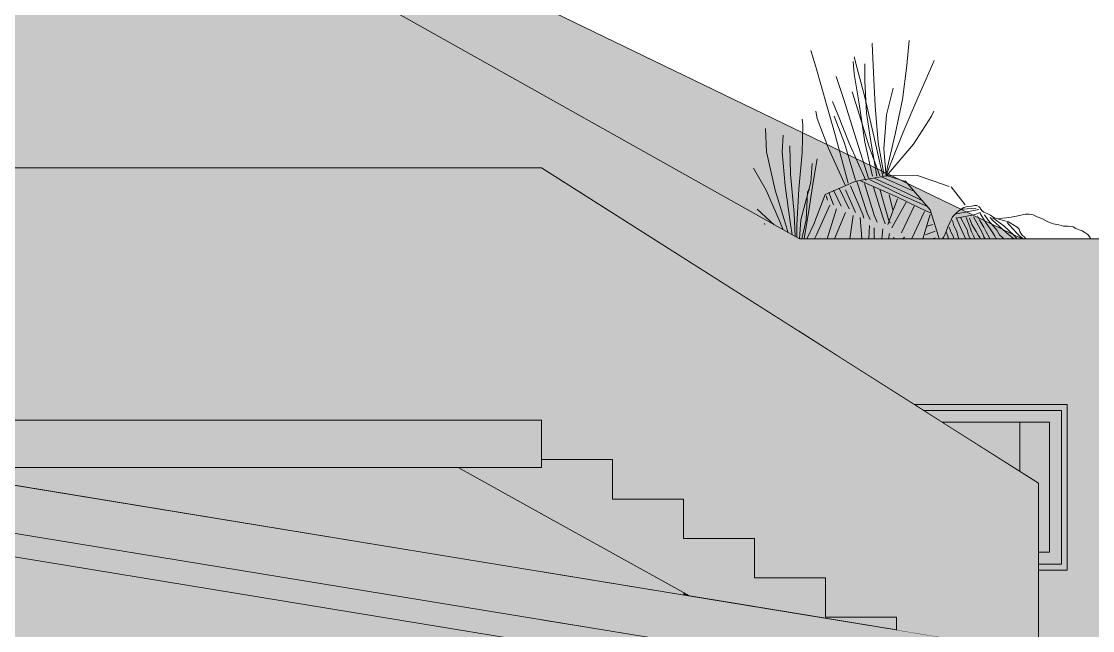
# Model space of a CAD drawing. Header units: centimetres. Extents: x -4381 to 5639, y -3920 to 4826.
# Drawn here: x 139.995 to 144.518, y 5.562 to 8.137 of the extents above; entities that cross this region are included whole.
import ezdxf
from ezdxf.xclip import XClip

# ---------------------------------------------------------------- set-up
doc = ezdxf.new("R2010")
doc.units = ezdxf.units.CM
doc.header["$MEASUREMENT"] = 0
doc.header["$XCLIPFRAME"] = 0
doc.set_wipeout_variables(frame=1)
doc.linetypes.add('Wipeout_Contour', pattern=[100, 0, -100])
for name, color, linetype, lineweight in [('01- MOBILIER_Pen_No__7', 7, 'Continuous', 5), ('0_Pen_No__1', 7, 'Continuous', 5), ('0_Pen_No__7', 7, 'Continuous', 5), ('Dalles_Pen_No__1', 7, 'Continuous', 5), ('Mur de clôture_Pen_No__7', 7, 'Continuous', 5), ('Structural - Bearing_Pen_No__1', 7, 'Continuous', 5), ('Structural - Bearing_Pen_No__18', 9, 'Continuous', 5), ('Structural - Bearing_Pen_No__7', 7, 'Continuous', 5), ('Structural - Combined_Pen_No__1', 7, 'Continuous', 5), ('Structural - Combined_Pen_No__141', 7, 'Continuous', 5)]:
    doc.layers.add(name, color=color, linetype=linetype, lineweight=lineweight)
for name, color, linetype in [('Dalles', 7, 'Continuous'), ('Drawing & Figure', 7, 'Continuous'), ('Mur de clôture', 7, 'Continuous'), ('Structural - Bearing', 7, 'Continuous'), ('Structural - Combined', 7, 'Continuous')]:
    doc.layers.add(name, color=color, linetype=linetype)
for name, color, linetype, lineweight, true_color in [('Dalles_Pen_No__102', 7, 'Continuous', 5, 0xcccccc), ('Dalles_Pen_No__178', 7, 'Continuous', 5, 0xbda888), ('Mur de clôture_Pen_No__178', 7, 'Continuous', 5, 0xbda888), ('Structural - Bearing_Pen_No__102', 7, 'Continuous', 5, 0xcccccc), ('Structural - Bearing_Pen_No__178', 7, 'Continuous', 5, 0xbda888), ('Structural - Combined_Pen_No__102', 7, 'Continuous', 5, 0xcccccc), ('Structural - Combined_Pen_No__160', 7, 'Continuous', 5, 0xdae3bb)]:
    doc.layers.add(name, color=color, linetype=linetype, lineweight=lineweight, true_color=true_color)

# ---------------------------------------------------------------- blocks, each defined once
blk = doc.blocks.new('Drawing_11_11', base_point=(474.0779, 10.6179))
at = {"layer": '0_Pen_No__7', "linetype": 'Continuous', "ltscale": 10}
for p, q in [((144.2674, 7.3198), (144.2511, 7.3217)), ((144.2838, 7.3112), (144.2674, 7.3198)), ((144.304, 7.3036), (144.2838, 7.3112)), ((144.33, 7.2902), (144.304, 7.3036)), ((144.3521, 7.2815), (144.33, 7.2902)), ((144.3761, 7.2778), (144.3521, 7.2815)), ((144.3954, 7.272), (144.3761, 7.2778)), ((144.4155, 7.2721), (144.3954, 7.272)), ((144.4357, 7.2683), (144.4155, 7.2721)), ((144.4482, 7.2616), (144.4357, 7.2683)), ((144.4617, 7.2558), (144.4482, 7.2616)), ((144.4742, 7.252), (144.4617, 7.2558)), ((144.4857, 7.2443), (144.4742, 7.252))]:
    blk.add_line(p, q, dxfattribs=at)
at = {"layer": 'Structural - Bearing_Pen_No__1', "linetype": 'Continuous', "ltscale": 10}
blk.add_line((143.4115, 6.5179), (143.4115, 5.8179), dxfattribs=at)
at = {"color": 254, "linetype": 'Wipeout_Contour', "lineweight": 0, "ltscale": 723.482514}
blk.add_wipeout([(143.2802, 6.9179), (143.2802, 6.826), (143.4505, 6.7179), (146.1115, 6.7179), (146.1115, 6.9179)], dxfattribs=at).dxf.layer = 'Dalles'
at = {"color": 254, "linetype": 'Wipeout_Contour', "lineweight": 0, "ltscale": 567.091491}
blk.add_wipeout([(139.1911, 9.5175), (143.2802, 7.2179), (144.2213, 7.2179), (139.1911, 9.6562)], dxfattribs=at).dxf.layer = 'Mur de clôture'
at = {"color": 254, "linetype": 'Wipeout_Contour', "lineweight": 0, "ltscale": 574.638278}
blk.add_wipeout([(143.6905, 5.6179), (143.3905, 5.6179), (143.3905, 5.6139), (143.6905, 5.5646)], dxfattribs=at).dxf.layer = 'Structural - Combined'
at = {"layer": 'Dalles_Pen_No__178', "linetype": 'Continuous', "ltscale": 10}
blk.add_hatch(color=256, dxfattribs=at).paths.add_polyline_path([(143.2802, 6.9179), (143.2802, 6.826), (143.4505, 6.7179), (146.1115, 6.7179), (146.1115, 6.9179)])
at = {"layer": 'Mur de clôture_Pen_No__178', "linetype": 'Continuous', "ltscale": 10}
blk.add_hatch(color=256, dxfattribs=at).paths.add_polyline_path([(139.1911, 9.5175), (143.2802, 7.2179), (144.2213, 7.2179), (139.1911, 9.6562)])
at = {"layer": 'Structural - Combined_Pen_No__102', "linetype": 'Continuous', "ltscale": 10}
blk.add_hatch(color=256, dxfattribs=at).paths.add_polyline_path([(143.6905, 5.6179), (143.3905, 5.6179), (143.3905, 5.6139), (143.6905, 5.5646)])
at = {"layer": '0_Pen_No__7', "linetype": 'Continuous', "ltscale": 10}
for p, q in [((143.7338, 7.9512), (143.7432, 8.0569)), ((143.3494, 7.9447), (143.3291, 8.0148)), ((143.5875, 8.0431), (143.5895, 8.0432)), ((143.5936, 7.9211), (143.5875, 8.0431)), ((143.5119, 7.9152), (143.5079, 7.9671)), ((143.5234, 7.9431), (143.5117, 7.9873)), ((143.8424, 7.9552), (143.8501, 7.9716)), ((143.3978, 7.7766), (143.3494, 7.9447)), ((143.5563, 7.8163), (143.5234, 7.9431)), ((143.5561, 7.8845), (143.556, 7.9585)), ((143.5996, 7.7789), (143.5936, 7.9211)), ((143.7158, 7.807), (143.7338, 7.9512)), ((143.7802, 7.8148), (143.8424, 7.9552)), ((143.4679, 7.8065), (143.436, 7.9045)), ((143.5323, 7.7884), (143.5119, 7.9152)), ((143.5641, 7.749), (143.5561, 7.8845)), ((143.5343, 7.7403), (143.5034, 7.8402)), ((143.6477, 7.7425), (143.6763, 7.855)), ((143.442, 7.744), (143.4198, 7.7987)), ((143.5124, 7.6624), (143.4679, 7.8065)), ((143.5566, 7.6269), (143.5323, 7.7884)), ((143.596, 7.6462), (143.5563, 7.8163)), ((143.6844, 7.6608), (143.7158, 7.807)), ((143.718, 7.6686), (143.7802, 7.8148)), ((143.3556, 7.7265), (143.3498, 7.7582)), ((143.4316, 7.6584), (143.3978, 7.7766)), ((143.4702, 7.622), (143.4276, 7.7363)), ((143.4903, 7.622), (143.442, 7.744)), ((143.574, 7.6106), (143.5343, 7.7403)), ((143.5826, 7.6289), (143.5641, 7.749)), ((143.6124, 7.6251), (143.5996, 7.7789)), ((143.6365, 7.5983), (143.6477, 7.7425)), ((143.7623, 7.6187), (143.838, 7.7371)), ((143.838, 7.7371), (143.8485, 7.7573)), ((143.402, 7.6045), (143.3556, 7.7265)), ((143.4868, 7.4538), (143.4316, 7.6584)), ((143.5723, 7.4742), (143.5124, 7.6624)), ((143.6328, 7.4829), (143.596, 7.6462)), ((143.6463, 7.4868), (143.718, 7.6686)), ((143.6463, 7.4964), (143.6844, 7.6608)), ((143.4743, 7.4423), (143.402, 7.6045)), ((143.5166, 7.4664), (143.4702, 7.622)), ((143.5608, 7.4645), (143.4903, 7.622)), ((143.5886, 7.4829), (143.5566, 7.6269)), ((143.6203, 7.4848), (143.574, 7.6106)), ((143.6069, 7.4829), (143.5826, 7.6289)), ((143.6367, 7.4926), (143.6124, 7.6251)), ((143.6482, 7.4849), (143.7623, 7.6187)), ((143.3388, 7.4583), (143.3559, 7.5564)), ((143.6463, 7.481), (143.6365, 7.5983)), ((143.3282, 7.4583), (143.3339, 7.5362)), ((143.6482, 7.4849), (143.5185, 7.4625)), ((143.5762, 7.4684), (143.7185, 7.4005)), ((143.5963, 7.4742), (143.7252, 7.4149)), ((143.6242, 7.481), (143.7444, 7.4284)), ((143.7789, 7.4851), (143.6482, 7.4849)), ((143.653, 7.4849), (143.729, 7.461)), ((143.9126, 7.4393), (143.7789, 7.4851)), ((143.3149, 7.416), (143.3225, 7.4276)), ((143.3208, 7.3382), (143.3388, 7.4583)), ((143.5185, 7.4625), (143.3889, 7.4056)), ((143.4244, 7.4239), (143.4563, 7.3557)), ((143.4503, 7.4297), (143.4909, 7.3443)), ((143.4744, 7.4259), (143.5169, 7.3299)), ((143.4965, 7.4423), (143.5486, 7.3204)), ((143.5224, 7.4606), (143.5668, 7.3262)), ((143.5387, 7.4626), (143.6945, 7.3946)), ((143.5551, 7.452), (143.5966, 7.3185)), ((143.5926, 7.4367), (143.6332, 7.3099)), ((143.6205, 7.4281), (143.6572, 7.3004)), ((143.7271, 7.4629), (143.833, 7.3411)), ((143.7444, 7.4284), (143.7608, 7.4207)), ((143.981, 7.3616), (143.9212, 7.4374)), ((143.3084, 7.2978), (143.3149, 7.416)), ((143.3889, 7.4056), (143.3411, 7.2796)), ((143.3927, 7.3998), (143.3985, 7.3816)), ((143.4042, 7.4143), (143.4245, 7.3624)), ((143.6945, 7.387), (143.6534, 7.2783)), ((143.6589, 7.4042), (143.6754, 7.3408)), ((143.6945, 7.3946), (143.8196, 7.3343)), ((143.7185, 7.4005), (143.8215, 7.3545)), ((143.7252, 7.4149), (143.7974, 7.3804)), ((143.7311, 7.3726), (143.6707, 7.2649)), ((143.7648, 7.3563), (143.7112, 7.2428)), ((143.8196, 7.3343), (143.835, 7.3286)), ((143.9455, 7.3288), (143.9273, 7.3105)), ((144.0377, 7.3415), (143.9368, 7.323)), ((143.9589, 7.3413), (143.9455, 7.3288)), ((143.9752, 7.351), (143.9589, 7.3413)), ((144.0271, 7.3472), (143.9695, 7.3433)), ((143.9896, 7.3548), (143.9752, 7.351)), ((144.0069, 7.3568), (143.9896, 7.3548)), ((144.0213, 7.3588), (144.0069, 7.3568)), ((144.0454, 7.329), (144.0176, 7.3193)), ((144.029, 7.3588), (144.0213, 7.3588)), ((144.0396, 7.353), (144.029, 7.3588)), ((144.0435, 7.3492), (144.0396, 7.353)), ((144.0454, 7.3453), (144.0435, 7.3492)), ((144.0531, 7.3348), (144.0454, 7.3453)), ((144.0589, 7.331), (144.0531, 7.3348)), ((144.0733, 7.3252), (144.0589, 7.331)), ((143.5486, 7.3204), (143.5525, 7.3059)), ((143.5668, 7.3262), (143.5794, 7.3002)), ((143.5966, 7.3185), (143.6092, 7.2888)), ((143.6332, 7.3099), (143.6428, 7.2821)), ((143.6572, 7.3004), (143.663, 7.2841)), ((143.9177, 7.2913), (143.9091, 7.273)), ((143.9273, 7.3105), (143.9177, 7.2913)), ((143.9273, 7.2951), (143.9331, 7.273)), ((144.0176, 7.3193), (143.9417, 7.3048)), ((143.9417, 7.3086), (143.9552, 7.2789)), ((143.9609, 7.3087), (143.9812, 7.2693)), ((143.9849, 7.3087), (143.9994, 7.2693)), ((143.9993, 7.3049), (144.009, 7.279)), ((144.0157, 7.3107), (144.0436, 7.2608)), ((144.033, 7.3155), (144.0416, 7.2954)), ((144.0416, 7.2954), (144.059, 7.2675)), ((144.0435, 7.3252), (144.0695, 7.2848)), ((144.0618, 7.3194), (144.0772, 7.2974)), ((144.0695, 7.2848), (144.0859, 7.2609)), ((144.0877, 7.3176), (144.0733, 7.3252)), ((144.0772, 7.2974), (144.0994, 7.2714)), ((144.0858, 7.3089), (144.0955, 7.2974)), ((144.1031, 7.307), (144.0877, 7.3176)), ((144.0955, 7.2974), (144.1397, 7.2571)), ((144.0974, 7.307), (144.1436, 7.2735)), ((144.1176, 7.3032), (144.1031, 7.307)), ((144.1377, 7.3052), (144.1176, 7.3032)), ((144.1214, 7.3013), (144.1637, 7.2898)), ((144.155, 7.3071), (144.1377, 7.3052)), ((144.1752, 7.3091), (144.155, 7.3071)), ((144.158, 7.2869), (144.1657, 7.2773)), ((144.1637, 7.2898), (144.182, 7.2793)), ((144.1973, 7.3139), (144.1752, 7.3091)), ((144.2156, 7.3178), (144.1973, 7.3139)), ((144.2357, 7.3217), (144.2156, 7.3178)), ((144.2511, 7.3217), (144.2357, 7.3217)), ((143.8437, 7.2786), (143.8197, 7.2709)), ((143.9091, 7.273), (143.9014, 7.2528)), ((143.9129, 7.2672), (143.9216, 7.2452)), ((143.9331, 7.273), (143.9456, 7.249)), ((143.9552, 7.2789), (143.9658, 7.2529)), ((143.9812, 7.2693), (143.9898, 7.253)), ((143.9898, 7.253), (143.9918, 7.2414)), ((143.9994, 7.2693), (144.0071, 7.2472)), ((144.009, 7.279), (144.0273, 7.2492)), ((144.0436, 7.2608), (144.0533, 7.2416)), ((144.059, 7.2675), (144.0696, 7.2474)), ((144.0859, 7.2609), (144.0975, 7.2436)), ((144.0994, 7.2714), (144.1138, 7.2551)), ((144.1657, 7.2773), (144.184, 7.2572)), ((144.182, 7.2793), (144.1993, 7.2678)), ((144.184, 7.2572), (144.1974, 7.2438)), ((144.1993, 7.2678), (144.208, 7.2592)), ((144.208, 7.2592), (144.2118, 7.2496))]:
    blk.add_line(p, q, dxfattribs=at)
at = {"color": 254, "linetype": 'Wipeout_Contour', "lineweight": 0, "ltscale": 579.476118}
blk.add_wipeout([(143.2802, 6.9179), (146.1115, 6.9179), (146.1115, 7.2179), (143.2802, 7.2179)], dxfattribs=at).dxf.layer = 'Structural - Bearing'
at = {"color": 254, "linetype": 'Wipeout_Contour', "lineweight": 0, "ltscale": 1303.629917}
blk.add_wipeout([(146.1115, 6.7179), (143.4505, 6.7179), (143.7655, 6.5179), (144.4115, 6.5179), (144.4115, 5.8179), (144.2905, 5.8179), (144.2905, 5.4661), (145.2948, 5.3012), (146.1115, 5.1671)], dxfattribs=at).dxf.layer = 'Structural - Bearing'
at = {"color": 254, "linetype": 'Wipeout_Contour', "lineweight": 0, "ltscale": 716.414314}
blk.add_wipeout([(143.0905, 5.7845), (143.0905, 5.6631), (143.3905, 5.6139), (143.3905, 5.6179), (143.3905, 5.7845)], dxfattribs=at).dxf.layer = 'Structural - Combined'
at = {"layer": 'Structural - Bearing_Pen_No__178', "linetype": 'Continuous', "ltscale": 10}
for points in [[(143.2802, 6.9179), (146.1115, 6.9179), (146.1115, 7.2179), (143.2802, 7.2179)], [(146.1115, 6.7179), (143.4505, 6.7179), (143.7655, 6.5179), (144.4115, 6.5179), (144.4115, 5.8179), (144.2905, 5.8179), (144.2905, 5.4661), (145.2948, 5.3012), (146.1115, 5.1671)]]:
    blk.add_hatch(color=256, dxfattribs=at).paths.add_polyline_path(points)
at = {"layer": 'Structural - Combined_Pen_No__102', "linetype": 'Continuous', "ltscale": 10}
blk.add_hatch(color=256, dxfattribs=at).paths.add_polyline_path([(143.0905, 5.7845), (143.0905, 5.6631), (143.3905, 5.6139), (143.3905, 5.6179), (143.3905, 5.7845)])
at = {"layer": '0_Pen_No__7', "linetype": 'Continuous', "ltscale": 10}
for p, q in [((143.4082, 7.3604), (143.3508, 7.2316)), ((143.4371, 7.3442), (143.3982, 7.2179)), ((143.4746, 7.3298), (143.4284, 7.2179)), ((143.809, 7.3343), (143.7554, 7.2189)), ((143.833, 7.3411), (143.8698, 7.223)), ((143.5073, 7.3164), (143.4933, 7.2179)), ((143.5371, 7.3078), (143.5446, 7.2179)), ((143.8331, 7.3209), (143.8011, 7.2179)), ((143.3411, 7.2796), (143.3116, 7.2179)), ((143.5765, 7.2743), (143.5732, 7.2179)), ((143.5967, 7.2647), (143.5954, 7.2179)), ((143.6333, 7.26), (143.6281, 7.2179)), ((143.6612, 7.2408), (143.657, 7.2179)), ((143.8534, 7.2508), (143.813, 7.2344)), ((143.8957, 7.2384), (143.889, 7.2249)), ((143.9014, 7.2528), (143.8957, 7.2384)), ((143.9014, 7.2451), (143.9092, 7.2249)), ((143.9216, 7.2452), (143.9293, 7.2288)), ((143.9456, 7.249), (143.9495, 7.2308)), ((143.9658, 7.2529), (143.9755, 7.2328)), ((143.9918, 7.2414), (143.9976, 7.227)), ((144.0071, 7.2472), (144.0158, 7.2309)), ((144.0273, 7.2492), (144.035, 7.2329)), ((144.0533, 7.2416), (144.0591, 7.2272)), ((144.0696, 7.2474), (144.0812, 7.2253)), ((144.0975, 7.2436), (144.1052, 7.2292)), ((144.1138, 7.2551), (144.1254, 7.235)), ((144.1397, 7.2571), (144.1638, 7.237)), ((144.1436, 7.2735), (144.1859, 7.2332)), ((144.1974, 7.2438), (144.2119, 7.2275)), ((144.2118, 7.2496), (144.2196, 7.2352)), ((144.4983, 7.2357), (144.4857, 7.2443)), ((143.3508, 7.2316), (143.3435, 7.2179)), ((143.6795, 7.2245), (143.6784, 7.2179)), ((143.7237, 7.2246), (143.717, 7.2179)), ((143.8534, 7.2229), (143.8405, 7.2179)), ((143.8698, 7.223), (143.8711, 7.2179)), ((143.889, 7.2249), (143.8852, 7.2179)), ((143.9092, 7.2249), (143.9092, 7.2192)), ((143.9092, 7.2192), (143.9095, 7.2179)), ((143.9293, 7.2288), (143.9313, 7.2231)), ((143.9313, 7.2231), (143.9321, 7.2179)), ((143.9495, 7.2308), (143.9541, 7.2179)), ((143.9755, 7.2328), (143.9812, 7.2193)), ((143.9812, 7.2193), (143.9818, 7.2179)), ((143.9976, 7.227), (143.9995, 7.2213)), ((143.9995, 7.2213), (144.0014, 7.2194)), ((144.0014, 7.2194), (144.002, 7.2179)), ((144.0158, 7.2309), (144.0213, 7.2179)), ((144.035, 7.2329), (144.0418, 7.2233)), ((144.0418, 7.2233), (144.0442, 7.2179)), ((144.0591, 7.2272), (144.0647, 7.2179)), ((144.0812, 7.2253), (144.0851, 7.2179)), ((144.1052, 7.2292), (144.11, 7.2215)), ((144.11, 7.2215), (144.1121, 7.2179)), ((144.1254, 7.235), (144.1398, 7.2216)), ((144.1398, 7.2216), (144.1428, 7.2179)), ((144.1638, 7.237), (144.1773, 7.2255)), ((144.1773, 7.2255), (144.1863, 7.2179)), ((144.1859, 7.2332), (144.1956, 7.2217)), ((144.1956, 7.2217), (144.199, 7.2179)), ((144.2119, 7.2275), (144.2234, 7.2198)), ((144.2196, 7.2352), (144.2321, 7.2237)), ((144.2234, 7.2198), (144.225, 7.2179)), ((144.2321, 7.2237), (144.2365, 7.2179)), ((144.506, 7.2261), (144.4983, 7.2357)), ((144.5111, 7.2179), (144.506, 7.2261))]:
    blk.add_line(p, q, dxfattribs=at)
at = {"layer": 'Dalles_Pen_No__1', "linetype": 'Continuous', "ltscale": 10}
blk.add_line((143.3905, 5.7845), (143.3905, 5.6179), dxfattribs=at)
at = {"layer": 'Structural - Bearing_Pen_No__1', "linetype": 'Continuous', "ltscale": 10}
for p, q in [((143.4365, 6.4929), (143.4365, 6.4429)), ((143.4365, 6.4429), (143.4365, 5.8929)), ((143.4865, 5.8929), (143.4865, 6.4429)), ((143.4365, 5.8929), (143.4365, 5.8429))]:
    blk.add_line(p, q, dxfattribs=at)
at = {"layer": 'Structural - Combined_Pen_No__1', "linetype": 'Continuous', "ltscale": 10}
for p, q in [((143.3905, 5.7845), (143.3905, 5.7845)), ((143.6905, 5.6179), (143.3905, 5.6179)), ((143.6905, 5.6179), (143.6905, 5.6179))]:
    blk.add_line(p, q, dxfattribs=at)
at = {"color": 254, "linetype": 'Wipeout_Contour', "lineweight": 0, "ltscale": 707.923322}
blk.add_wipeout([(139.1905, 9.5179), (139.1905, 7.5179), (142.1905, 7.5179), (143.2802, 6.826), (143.2802, 7.2179)], dxfattribs=at).dxf.layer = 'Structural - Bearing'
at = {"color": 254, "linetype": 'Wipeout_Contour', "lineweight": 0, "ltscale": 578.127103}
blk.add_wipeout([(144.3865, 6.4679), (144.3865, 5.8679), (144.4115, 5.8679), (144.4115, 6.4679)], dxfattribs=at).dxf.layer = 'Structural - Bearing'
at = {"color": 254, "linetype": 'Wipeout_Contour', "lineweight": 0, "ltscale": 858.28338}
blk.add_wipeout([(142.7905, 5.7224), (142.8161, 5.7082), (143.0905, 5.6631), (143.0905, 5.7845), (143.0905, 5.9512), (142.7905, 5.9512)], dxfattribs=at).dxf.layer = 'Structural - Combined'
at = {"layer": 'Structural - Bearing_Pen_No__178', "linetype": 'Continuous', "ltscale": 10}
blk.add_hatch(color=256, dxfattribs=at).paths.add_polyline_path([(139.1905, 9.5179), (139.1905, 7.5179), (142.1905, 7.5179), (143.2802, 6.826), (143.2802, 7.2179)])
at = {"layer": 'Structural - Bearing_Pen_No__18', "linetype": 'Continuous', "ltscale": 10}
blk.add_hatch(color=256, dxfattribs=at).paths.add_polyline_path([(144.3865, 6.4679), (144.3865, 5.8679), (144.4115, 5.8679), (144.4115, 6.4679)])
at = {"layer": 'Structural - Combined_Pen_No__102', "linetype": 'Continuous', "ltscale": 10}
blk.add_hatch(color=256, dxfattribs=at).paths.add_polyline_path([(142.7905, 5.7224), (142.8161, 5.7082), (143.0905, 5.6631), (143.0905, 5.7845), (143.0905, 5.9512), (142.7905, 5.9512)])
at = {"layer": '0_Pen_No__7', "linetype": 'Continuous', "ltscale": 10}
for p, q in [((143.2941, 7.7004), (143.2922, 7.7245)), ((143.2924, 7.5822), (143.2941, 7.7004)), ((143.1416, 7.5858), (143.1375, 7.6838)), ((143.2079, 7.5859), (143.2116, 7.6561)), ((143.2426, 7.4918), (143.2395, 7.6119)), ((143.1784, 7.4234), (143.1416, 7.5858)), ((143.2206, 7.4418), (143.2079, 7.5859)), ((143.2783, 7.4275), (143.2924, 7.5822)), ((143.1399, 7.4234), (143.0859, 7.5174)), ((143.2583, 7.3256), (143.2426, 7.4918)), ((143.1969, 7.2937), (143.1399, 7.4234)), ((143.2161, 7.2995), (143.1784, 7.4234)), ((143.2431, 7.2794), (143.2206, 7.4418)), ((143.269, 7.2775), (143.2783, 7.4275)), ((143.2863, 7.2977), (143.3282, 7.4583)), ((143.1739, 7.2776), (143.1026, 7.3435)), ((143.3008, 7.2179), (143.3208, 7.3382)), ((143.1345, 7.2792), (143.1325, 7.283)), ((143.212, 7.2562), (143.1969, 7.2937)), ((143.2335, 7.2441), (143.2161, 7.2995)), ((143.2625, 7.2278), (143.2583, 7.3256)), ((143.2806, 7.2179), (143.2863, 7.2977)), ((143.2903, 7.2179), (143.3084, 7.2978)), ((143.2494, 7.2352), (143.2431, 7.2794)), ((143.2691, 7.2241), (143.269, 7.2775))]:
    blk.add_line(p, q, dxfattribs=at)
at = {"layer": 'Dalles_Pen_No__1', "linetype": 'Continuous', "ltscale": 10}
blk.add_line((143.0905, 5.9512), (143.0905, 5.7845), dxfattribs=at)
at = {"layer": 'Mur de clôture_Pen_No__7', "linetype": 'Continuous', "ltscale": 10}
blk.add_line((139.1911, 9.6562), (144.2213, 7.2179), dxfattribs=at)
at = {"layer": 'Structural - Bearing_Pen_No__1', "linetype": 'Continuous', "ltscale": 10}
blk.add_line((143.2802, 7.2179), (146.1115, 7.2179), dxfattribs=at)
at = {"layer": 'Structural - Bearing_Pen_No__7', "linetype": 'Continuous', "ltscale": 10}
blk.add_line((139.1905, 9.5179), (143.2802, 7.2179), dxfattribs=at)
at = {"color": 254, "linetype": 'Wipeout_Contour', "lineweight": 0, "ltscale": 865.063704}
blk.add_wipeout([(144.4115, 6.5179), (143.7655, 6.5179), (143.8048, 6.4929), (144.3865, 6.4929), (144.3865, 6.4679), (144.4115, 6.4679)], dxfattribs=at).dxf.layer = 'Structural - Bearing'
at = {"color": 254, "linetype": 'Wipeout_Contour', "lineweight": 0, "ltscale": 577.97705}
blk.add_wipeout([(144.3365, 5.8929), (144.3865, 5.8929), (144.3865, 6.4429), (144.3365, 6.4429)], dxfattribs=at).dxf.layer = 'Structural - Bearing'
at = {"color": 254, "linetype": 'Wipeout_Contour', "lineweight": 0, "ltscale": 866.303314}
blk.add_wipeout([(144.2905, 5.8179), (144.4115, 5.8179), (144.4115, 5.8679), (144.3865, 5.8679), (144.3865, 5.8429), (144.2905, 5.8429)], dxfattribs=at).dxf.layer = 'Structural - Bearing'
at = {"color": 254, "linetype": 'Wipeout_Contour', "lineweight": 0, "ltscale": 713.499169}
blk.add_wipeout([(142.7905, 5.7224), (142.7905, 5.9512), (142.7905, 6.1179), (142.4905, 6.1179), (142.4905, 5.8891)], dxfattribs=at).dxf.layer = 'Structural - Combined'
at = {"layer": 'Structural - Bearing_Pen_No__18', "linetype": 'Continuous', "ltscale": 10}
for points in [[(144.4115, 6.5179), (143.7655, 6.5179), (143.8048, 6.4929), (144.3865, 6.4929), (144.3865, 6.4679), (144.4115, 6.4679)], [(144.3365, 5.8929), (144.3865, 5.8929), (144.3865, 6.4429), (144.3365, 6.4429)], [(144.2905, 5.8179), (144.4115, 5.8179), (144.4115, 5.8679), (144.3865, 5.8679), (144.3865, 5.8429), (144.2905, 5.8429)]]:
    blk.add_hatch(color=256, dxfattribs=at).paths.add_polyline_path(points)
at = {"layer": 'Structural - Combined_Pen_No__102', "linetype": 'Continuous', "ltscale": 10}
blk.add_hatch(color=256, dxfattribs=at).paths.add_polyline_path([(142.7905, 5.7224), (142.7905, 5.9512), (142.7905, 6.1179), (142.4905, 6.1179), (142.4905, 5.8891)])
at = {"layer": 'Dalles_Pen_No__1', "linetype": 'Continuous', "ltscale": 10}
blk.add_line((142.7905, 6.1179), (142.7905, 5.9512), dxfattribs=at)
at = {"layer": 'Structural - Bearing_Pen_No__1', "linetype": 'Continuous', "ltscale": 10}
for p, q in [((144.4115, 6.5179), (143.4115, 6.5179)), ((144.4115, 5.8179), (144.4115, 6.5179)), ((143.4115, 5.8179), (144.4115, 5.8179))]:
    blk.add_line(p, q, dxfattribs=at)
at = {"layer": 'Structural - Combined_Pen_No__1', "linetype": 'Continuous', "ltscale": 10}
blk.add_line((142.7905, 6.1179), (142.7905, 6.1179), dxfattribs=at)
at = {"color": 254, "linetype": 'Wipeout_Contour', "lineweight": 0, "ltscale": 720.954747}
blk.add_wipeout([(143.8048, 6.4929), (143.8836, 6.4429), (144.3365, 6.4429), (144.3865, 6.4429), (144.3865, 6.4929)], dxfattribs=at).dxf.layer = 'Structural - Bearing'
at = {"color": 254, "linetype": 'Wipeout_Contour', "lineweight": 0, "ltscale": 722.332976}
blk.add_wipeout([(144.2905, 5.8929), (144.2905, 5.8429), (144.3865, 5.8429), (144.3865, 5.8929), (144.3365, 5.8929)], dxfattribs=at).dxf.layer = 'Structural - Bearing'
at = {"color": 254, "linetype": 'Wipeout_Contour', "lineweight": 0, "ltscale": 712.036473}
blk.add_wipeout([(142.4905, 5.8891), (142.4905, 6.1179), (142.4905, 6.2845), (142.1905, 6.2845), (142.1905, 6.0557)], dxfattribs=at).dxf.layer = 'Structural - Combined'
at = {"layer": 'Structural - Bearing_Pen_No__18', "linetype": 'Continuous', "ltscale": 10}
for points in [[(143.8048, 6.4929), (143.8836, 6.4429), (144.3365, 6.4429), (144.3865, 6.4429), (144.3865, 6.4929)], [(144.2905, 5.8929), (144.2905, 5.8429), (144.3865, 5.8429), (144.3865, 5.8929), (144.3365, 5.8929)]]:
    blk.add_hatch(color=256, dxfattribs=at).paths.add_polyline_path(points)
at = {"layer": 'Structural - Combined_Pen_No__102', "linetype": 'Continuous', "ltscale": 10}
blk.add_hatch(color=256, dxfattribs=at).paths.add_polyline_path([(142.4905, 5.8891), (142.4905, 6.1179), (142.4905, 6.2845), (142.1905, 6.2845), (142.1905, 6.0557)])
at = {"layer": 'Dalles_Pen_No__1', "linetype": 'Continuous', "ltscale": 10}
blk.add_line((142.4905, 6.2845), (142.4905, 6.1179), dxfattribs=at)
at = {"layer": 'Structural - Bearing_Pen_No__1', "linetype": 'Continuous', "ltscale": 10}
for p, q in [((144.3865, 6.4929), (143.4365, 6.4929)), ((144.3865, 6.4429), (144.3865, 6.4929)), ((144.3865, 5.8929), (144.3865, 6.4429)), ((144.3865, 5.8429), (144.3865, 5.8929)), ((143.4365, 5.8429), (144.3865, 5.8429))]:
    blk.add_line(p, q, dxfattribs=at)
at = {"layer": 'Structural - Combined_Pen_No__1', "linetype": 'Continuous', "ltscale": 10}
for p, q in [((142.4905, 6.2845), (142.4905, 6.2845)), ((142.7905, 6.1179), (142.4905, 6.1179))]:
    blk.add_line(p, q, dxfattribs=at)
at = {"color": 254, "linetype": 'Wipeout_Contour', "lineweight": 0, "ltscale": 845.890763}
blk.add_wipeout([(142.1905, 6.4512), (139.1905, 6.4512), (139.1905, 6.3034), (140.8281, 6.0345), (141.9448, 5.8512), (142.1905, 5.8109)], dxfattribs=at).dxf.layer = 'Dalles'
at = {"color": 254, "linetype": 'Wipeout_Contour', "lineweight": 0, "ltscale": 720.508246}
blk.add_wipeout([(144.3365, 6.4429), (143.8836, 6.4429), (144.2905, 6.1845), (144.2905, 5.8929), (144.3365, 5.8929)], dxfattribs=at).dxf.layer = 'Structural - Bearing'
at = {"layer": 'Dalles_Pen_No__102', "linetype": 'Continuous', "ltscale": 10}
blk.add_hatch(color=256, dxfattribs=at).paths.add_polyline_path([(142.1905, 6.4512), (139.1905, 6.4512), (139.1905, 6.3034), (140.8281, 6.0345), (141.9448, 5.8512), (142.1905, 5.8109)])
at = {"layer": 'Structural - Bearing_Pen_No__102', "linetype": 'Continuous', "ltscale": 10}
blk.add_hatch(color=256, dxfattribs=at).paths.add_polyline_path([(144.3365, 6.4429), (143.8836, 6.4429), (144.2905, 6.1845), (144.2905, 5.8929), (144.3365, 5.8929)])
at = {"layer": '01- MOBILIER_Pen_No__7', "linetype": 'Continuous', "ltscale": 10}
blk.add_line((144.2115, 6.4429), (144.2115, 5.8929), dxfattribs=at)
at = {"layer": 'Dalles_Pen_No__1', "linetype": 'Continuous', "ltscale": 10}
blk.add_line((142.1905, 6.4512), (142.1905, 6.2845), dxfattribs=at)
at = {"layer": 'Structural - Bearing_Pen_No__1', "linetype": 'Continuous', "ltscale": 10}
for p, q in [((143.4865, 6.4429), (144.3365, 6.4429)), ((144.3365, 6.4429), (144.3365, 5.8929)), ((144.3365, 5.8929), (143.4865, 5.8929))]:
    blk.add_line(p, q, dxfattribs=at)
at = {"layer": 'Structural - Combined_Pen_No__1', "linetype": 'Continuous', "ltscale": 10}
for q in [(139.5085, 6.2512), (142.1905, 6.2845)]:
    blk.add_line((142.1905, 6.2512), q, dxfattribs=at)
at = {"color": 254, "linetype": 'Wipeout_Contour', "lineweight": 0, "ltscale": 985.854108}
blk.add_wipeout([(139.1905, 3.6179), (142.1905, 3.6179), (142.1905, 5.6082), (141.9448, 5.6485), (140.8281, 5.8319), (139.7115, 6.0152), (139.1905, 6.1007)], dxfattribs=at).dxf.layer = 'Dalles'
at = {"layer": 'Dalles_Pen_No__102', "linetype": 'Continuous', "ltscale": 10}
blk.add_hatch(color=256, dxfattribs=at).paths.add_polyline_path([(139.1905, 3.6179), (142.1905, 3.6179), (142.1905, 5.6082), (141.9448, 5.6485), (140.8281, 5.8319), (139.7115, 6.0152), (139.1905, 6.1007)])
at = {"color": 254, "linetype": 'Wipeout_Contour', "lineweight": 0, "ltscale": 569.832934}
blk.add_wipeout([(142.4905, 5.8891), (142.1905, 6.0557), (142.1905, 5.8109), (142.4905, 5.7616)], dxfattribs=at).dxf.layer = 'Dalles'
at = {"color": 254, "linetype": 'Wipeout_Contour', "lineweight": 0, "ltscale": 569.666657}
blk.add_wipeout([(142.1905, 3.4512), (142.4905, 3.4512), (142.4905, 5.5589), (142.1905, 5.6082)], dxfattribs=at).dxf.layer = 'Dalles'
at = {"layer": 'Dalles_Pen_No__102', "linetype": 'Continuous', "ltscale": 10}
for points in [[(142.4905, 5.8891), (142.1905, 6.0557), (142.1905, 5.8109), (142.4905, 5.7616)], [(142.1905, 3.4512), (142.4905, 3.4512), (142.4905, 5.5589), (142.1905, 5.6082)]]:
    blk.add_hatch(color=256, dxfattribs=at).paths.add_polyline_path(points)
at = {"layer": 'Structural - Combined_Pen_No__1', "linetype": 'Continuous', "ltscale": 10}
blk.add_line((142.1905, 6.0557), (141.8386, 6.2512), dxfattribs=at)
at = {"color": 254, "linetype": 'Wipeout_Contour', "lineweight": 0, "ltscale": 571.004188}
blk.add_wipeout([(142.4905, 5.7616), (142.7905, 5.7124), (142.7905, 5.7224), (142.4905, 5.8891)], dxfattribs=at).dxf.layer = 'Dalles'
at = {"layer": 'Dalles_Pen_No__102', "linetype": 'Continuous', "ltscale": 10}
blk.add_hatch(color=256, dxfattribs=at).paths.add_polyline_path([(142.4905, 5.7616), (142.7905, 5.7124), (142.7905, 5.7224), (142.4905, 5.8891)])
at = {"layer": 'Structural - Combined_Pen_No__1', "linetype": 'Continuous', "ltscale": 10}
blk.add_line((142.4905, 5.8891), (142.1905, 6.0557), dxfattribs=at)
at = {"color": 254, "linetype": 'Wipeout_Contour', "lineweight": 0, "ltscale": 429.233119}
blk.add_wipeout([(142.7905, 5.7124), (142.8161, 5.7082), (142.7905, 5.7224)], dxfattribs=at).dxf.layer = 'Dalles'
at = {"layer": 'Dalles_Pen_No__102', "linetype": 'Continuous', "ltscale": 10}
blk.add_hatch(color=256, dxfattribs=at).paths.add_polyline_path([(142.7905, 5.7124), (142.8161, 5.7082), (142.7905, 5.7224)])
at = {"layer": 'Structural - Combined_Pen_No__160', "linetype": 'Continuous', "lineweight": 0, "ltscale": 10, "true_color": 0x6d715d}
blk.add_hatch(color=251, dxfattribs=at).paths.add_polyline_path([(146.4115, 5.1179), (145.2948, 5.3012), (144.1781, 5.4845), (143.0615, 5.6679), (141.9448, 5.8512), (140.8281, 6.0345), (139.7115, 6.2179), (138.5948, 6.4012), (137.4781, 6.5845), (136.3615, 6.7679), (135.2448, 6.9512), (134.1281, 7.1345), (133.0115, 7.3179), (133.0115, 7.0179), (133.2486, 7.0179), (133.6043, 7.0179), (133.8138, 6.9835), (134.1281, 6.9319), (134.5748, 6.8585), (135.2448, 6.7485), (135.6915, 6.6752), (136.3615, 6.5652), (136.8081, 6.4919), (137.4781, 6.3819), (137.9248, 6.3085), (138.5948, 6.1985), (139.0415, 6.1252), (139.7115, 6.0152), (140.1581, 5.9419), (140.8281, 5.8319), (141.2748, 5.7585), (141.9448, 5.6485), (142.3915, 5.5752), (143.0615, 5.4652), (143.5081, 5.3919), (144.1781, 5.2819), (144.6248, 5.2085), (145.2948, 5.0985), (145.7415, 5.0252), (146.4115, 4.9152)])
at = {"layer": 'Structural - Combined_Pen_No__1', "linetype": 'Continuous', "ltscale": 10}
for p, q in [((142.7905, 5.7224), (142.4905, 5.8891)), ((142.8161, 5.7082), (142.7905, 5.7224))]:
    blk.add_line(p, q, dxfattribs=at)
at = {"layer": 'Structural - Combined_Pen_No__141', "linetype": 'Continuous', "ltscale": 10, "flags": 128}
for points in [[(133.0115, 7.3179), (134.1281, 7.1345), (135.2448, 6.9512), (136.3615, 6.7679), (137.4781, 6.5845), (138.5948, 6.4012), (139.7115, 6.2179), (140.8281, 6.0345), (141.9448, 5.8512), (143.0615, 5.6679), (144.1781, 5.4845), (145.2948, 5.3012), (146.4115, 5.1179)], [(146.4115, 4.9152), (145.7415, 5.0252), (145.2948, 5.0985), (144.6248, 5.2085), (144.1781, 5.2819), (143.5081, 5.3919), (143.0615, 5.4652), (142.3915, 5.5752), (141.9448, 5.6485), (141.2748, 5.7585), (140.8281, 5.8319), (140.1581, 5.9419), (139.7115, 6.0152), (139.0415, 6.1252), (138.5948, 6.1985), (137.9248, 6.3085), (137.4781, 6.3819), (136.8081, 6.4919)]]:
    blk.add_lwpolyline(points, dxfattribs=at)
at = {"color": 254, "linetype": 'Wipeout_Contour', "lineweight": 0, "ltscale": 7674.14126}
blk.add_wipeout([(130.6905, 10.1845), (128.2905, 10.1845), (128.2905, 9.2845), (130.6905, 9.2845), (130.6905, 9.1179), (130.9905, 9.1179), (130.9905, 8.9512), (131.2905, 8.9512), (131.2905, 8.7845), (131.5905, 8.7845), (131.5905, 8.6179), (131.8905, 8.6179), (131.8905, 8.4512), (132.1905, 8.4512), (132.1905, 8.2845), (132.4905, 8.2845), (132.4905, 8.1179), (132.7905, 8.1179), (132.7905, 7.9512), (133.0905, 7.9512), (133.0905, 7.7845), (133.3905, 7.7845), (133.3905, 7.6179), (137.3905, 7.6179), (137.3905, 7.4512), (137.6905, 7.4512), (137.6905, 7.2845), (137.9905, 7.2845), (137.9905, 7.1179), (138.2905, 7.1179), (138.2905, 6.9512), (138.5905, 6.9512), (138.5905, 6.7845), (138.8905, 6.7845), (138.8905, 6.6179), (139.1905, 6.6179), (139.1905, 6.4512), (142.1905, 6.4512), (142.1905, 6.2845), (142.4905, 6.2845), (142.4905, 6.1179), (142.7905, 6.1179), (142.7905, 5.9512), (143.0905, 5.9512), (143.0905, 5.7845), (143.3905, 5.7845), (143.3905, 5.6179), (143.6905, 5.6179), (143.6905, 5.5646), (144.1781, 5.4845), (144.2905, 5.4661), (144.2905, 6.1845), (142.1905, 7.5179), (139.1905, 7.5179), (137.3905, 8.6845), (133.3905, 8.6845)], dxfattribs=at).dxf.layer = 'Structural - Bearing'
at = {"linetype": 'Continuous', "lineweight": 0, "ltscale": 10, "true_color": 0x000000}
blk.add_hatch(color=18, dxfattribs=at).paths.add_polyline_path([(133.0115, 7.3179), (132.9629, 7.0218), (146.3629, 4.8218), (146.4115, 5.1179)])
at = {"layer": '0_Pen_No__1', "linetype": 'Continuous', "lineweight": 0, "ltscale": 10, "true_color": 0x000000}
blk.add_hatch(color=18, dxfattribs=at).paths.add_polyline_path([(101.4427, 0.9963), (149.8555, 0.9963), (149.8555, 5.1762), (146.4115, 5.1179), (146.4115, 4.2179), (146.1115, 3.9235), (146.1115, 4.8631), (138.3905, 6.1331), (133.0115, 7.0179), (117.6905, 7.0179), (117.6905, 10.5562), (117.6905, 10.8179), (117.5395, 11.0562), (117.3595, 11.1444), (116.235, 11.5562), (114.9093, 12.5562), (113.4194, 15.5562), (111.0508, 16.556), (109.6564, 17.0562), (108.5925, 17.0562), (108.5925, 14.0224), (108.2869, 13.7168), (108.2869, 16.8237), (107.6684, 17.0562), (104.3152, 17.8175), (101.4427, 17.9076)])
at = {"layer": '0_Pen_No__1', "linetype": 'Continuous', "lineweight": 0, "ltscale": 10, "true_color": 0xffffff}
blk.add_hatch(color=7, dxfattribs=at).paths.add_polyline_path([(128.2905, 9.2845), (128.2905, 7.3179), (133.0115, 7.3179), (143.6905, 5.5646), (143.6905, 5.6179), (143.3905, 5.6179), (143.3905, 5.7845), (143.0905, 5.7845), (143.0905, 5.9512), (142.7905, 5.9512), (142.7905, 6.1179), (142.4905, 6.1179), (142.4905, 6.2845), (142.1905, 6.2845), (142.1905, 6.4512), (139.1905, 6.4512), (139.1905, 6.6179), (138.8905, 6.6179), (138.8905, 6.7845), (138.5905, 6.7845), (138.5905, 6.9512), (138.2905, 6.9512), (138.2905, 7.1179), (137.9905, 7.1179), (137.9905, 7.2845), (137.6905, 7.2845), (137.6905, 7.4512), (137.3905, 7.4512), (137.3905, 7.6179), (133.3905, 7.6179), (133.3905, 7.7845), (133.0905, 7.7845), (133.0905, 7.9512), (132.7905, 7.9512), (132.7905, 8.1179), (132.4905, 8.1179), (132.4905, 8.2845), (132.1905, 8.2845), (132.1905, 8.4512), (131.8905, 8.4512), (131.8905, 8.6179), (131.5905, 8.6179), (131.5905, 8.7845), (131.2905, 8.7845), (131.2905, 8.9512), (130.9905, 8.9512), (130.9905, 9.1179), (130.6905, 9.1179), (130.6905, 9.2845)])
at = {"layer": 'Structural - Bearing_Pen_No__102', "linetype": 'Continuous', "ltscale": 10}
blk.add_hatch(color=256, dxfattribs=at).paths.add_polyline_path([(130.6905, 10.1845), (128.2905, 10.1845), (128.2905, 9.2845), (130.6905, 9.2845), (130.6905, 9.1179), (130.9905, 9.1179), (130.9905, 8.9512), (131.2905, 8.9512), (131.2905, 8.7845), (131.5905, 8.7845), (131.5905, 8.6179), (131.8905, 8.6179), (131.8905, 8.4512), (132.1905, 8.4512), (132.1905, 8.2845), (132.4905, 8.2845), (132.4905, 8.1179), (132.7905, 8.1179), (132.7905, 7.9512), (133.0905, 7.9512), (133.0905, 7.7845), (133.3905, 7.7845), (133.3905, 7.6179), (137.3905, 7.6179), (137.3905, 7.4512), (137.6905, 7.4512), (137.6905, 7.2845), (137.9905, 7.2845), (137.9905, 7.1179), (138.2905, 7.1179), (138.2905, 6.9512), (138.5905, 6.9512), (138.5905, 6.7845), (138.8905, 6.7845), (138.8905, 6.6179), (139.1905, 6.6179), (139.1905, 6.4512), (142.1905, 6.4512), (142.1905, 6.2845), (142.4905, 6.2845), (142.4905, 6.1179), (142.7905, 6.1179), (142.7905, 5.9512), (143.0905, 5.9512), (143.0905, 5.7845), (143.3905, 5.7845), (143.3905, 5.6179), (143.6905, 5.6179), (143.6905, 5.5646), (144.1781, 5.4845), (144.2905, 5.4661), (144.2905, 6.1845), (142.1905, 7.5179), (139.1905, 7.5179), (137.3905, 8.6845), (133.3905, 8.6845)])
at = {"layer": '0_Pen_No__1', "linetype": 'Continuous', "ltscale": 10}
for p, q in [((143.6905, 5.5646), (133.0115, 7.3179)), ((139.1905, 6.4512), (142.1905, 6.4512)), ((142.1905, 6.4512), (142.1905, 6.2845)), ((142.1905, 6.2845), (142.4905, 6.2845)), ((142.4905, 6.2845), (142.4905, 6.1179)), ((146.1115, 4.8631), (138.3905, 6.1331)), ((142.4905, 6.1179), (142.7905, 6.1179)), ((142.7905, 6.1179), (142.7905, 5.9512)), ((142.7905, 5.9512), (143.0905, 5.9512)), ((143.0905, 5.9512), (143.0905, 5.7845)), ((143.0905, 5.7845), (143.3905, 5.7845)), ((143.3905, 5.7845), (143.3905, 5.6179)), ((143.3905, 5.6179), (143.6905, 5.6179)), ((143.6905, 5.6179), (143.6905, 5.5646))]:
    blk.add_line(p, q, dxfattribs=at)
at = {"layer": 'Structural - Bearing_Pen_No__1', "linetype": 'Continuous', "ltscale": 10}
for p, q in [((142.1905, 7.5179), (139.1905, 7.5179)), ((144.2905, 6.1845), (142.1905, 7.5179)), ((139.1905, 6.4512), (142.1905, 6.4512)), ((142.1905, 6.2845), (142.4905, 6.2845)), ((144.2905, 5.4661), (144.2905, 6.1845)), ((142.4905, 6.1179), (142.7905, 6.1179)), ((142.7905, 5.9512), (143.0905, 5.9512)), ((143.0905, 5.7845), (143.3905, 5.7845)), ((143.3905, 5.6179), (143.6905, 5.6179)), ((143.6905, 5.6179), (143.6905, 5.5646))]:
    blk.add_line(p, q, dxfattribs=at)

msp = doc.modelspace()

# ---------------------------------------------------------------- block references
at = {"layer": 'Drawing & Figure', "color": 151, "linetype": 'Continuous', "lineweight": 5, "ltscale": 10, "true_color": 0x80c2ff}
ref = msp.add_blockref('Drawing_11_11', (474.07794, 10.61787), dxfattribs=at)
XClip(ref).set_block_clipping_path([(101.4426918859, 0.9963282177), (149.8554874385, 21.3288080632)])

doc.saveas('drawing.dxf')
